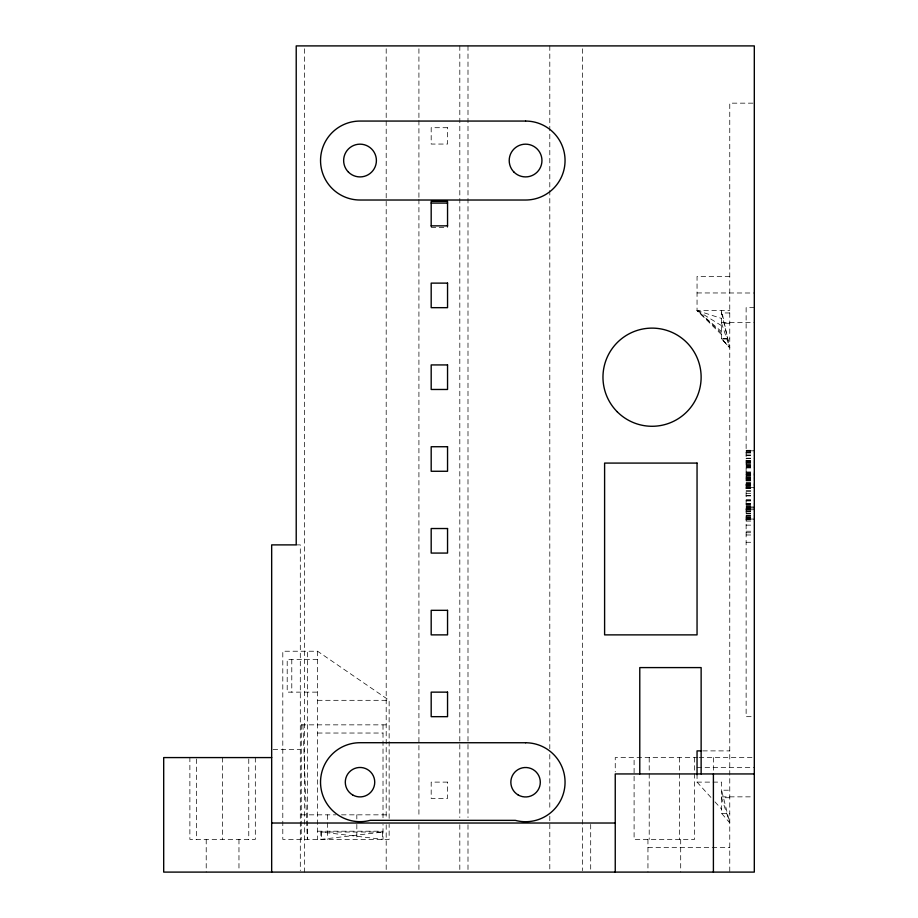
<?xml version="1.0" encoding="UTF-8"?>
<svg xmlns="http://www.w3.org/2000/svg" width="918" height="918" viewBox="0 0 918 918"><rect width="100%" height="100%" fill="white"/><g stroke="black" fill="none" stroke-linecap="round" stroke-linejoin="round"><path stroke-width="0.69" stroke-dasharray="4.59 3.44" d="M752.944 103.16L729.764 103.16L729.764 872.1M431.185 227.607L447.548 227.607M729.764 276.57L697.049 276.444L697.049 310.514L721.582 334.714M697.049 292.945L754.309 293.003M754.309 307.668L746.127 307.668L746.127 716.671L754.309 716.671M721.582 333.165L697.049 310.514L729.764 310.514M729.764 312.958L721.582 312.958L729.764 347.819L721.582 338.891L721.582 310.514L729.764 347.819L721.582 338.765L729.764 338.765M721.582 322.39L754.309 322.333M729.764 323.274L721.582 323.274L729.764 347.819L721.582 338.444M721.582 338.891L729.764 338.891M746.127 450.29L754.309 450.29M746.127 451.346L754.309 451.346M746.127 452.379L754.309 452.379M746.127 452.631L754.309 452.631M746.127 452.987L754.309 452.987M746.127 454.972L754.309 454.972M746.127 455.374L754.309 455.374M746.127 458.208L754.309 458.208M746.127 458.61L754.309 458.61M746.127 460.641L754.309 460.641M746.127 461.043L754.309 461.043M746.127 461.456L754.309 461.456M746.127 462.316L754.309 462.316M746.127 462.706L754.309 462.81M746.127 463.475L754.309 463.475M746.127 464.393L754.309 464.393M746.127 465.151L754.309 465.151M746.127 465.713L754.309 465.713M746.127 466.47L754.309 466.47M746.127 466.929L754.309 466.929M746.127 467.514L754.309 467.514M746.127 467.939L754.309 467.939M746.127 471.955L754.309 471.955M746.127 472.701L754.309 472.701M746.127 473.309L754.309 473.309M746.127 473.516L754.309 473.516M746.127 473.917L754.309 473.86M746.127 474.021L754.309 474.021M746.127 474.227L754.309 474.227M746.127 474.457L754.309 474.457M746.127 474.686L754.309 474.732M746.127 474.904L754.309 474.904M746.127 475.042L754.309 475.042M746.127 475.237L754.309 475.191M746.127 475.754L754.309 475.754M746.127 476.626L754.309 476.626M746.127 477.337L754.309 477.394M746.127 477.876L754.309 477.899M746.127 478.186L754.309 478.186M746.127 478.381L754.309 478.381M746.127 479.047L754.309 479.047M746.127 479.655L754.309 479.655M746.127 480.309L754.309 480.412M746.127 480.917L754.309 480.917M746.127 482.639L754.309 482.639M746.127 483.201L754.309 483.224M746.127 483.522L754.309 483.522M746.127 484.061L754.309 484.061M746.127 484.371L754.309 484.371M746.127 484.566L754.309 484.52M746.127 484.876L754.309 484.876M746.127 484.979L754.309 484.979M746.127 485.129L754.309 485.129M746.127 485.381L754.309 485.381M746.127 485.783L754.309 485.783M746.127 486.655L754.309 486.655M746.127 487.206L754.309 487.355L746.127 487.515M746.127 487.917L754.309 487.917M746.127 488.124L754.309 488.124M746.127 488.319L754.309 488.319M746.127 488.502L754.309 488.502M746.127 490.66L754.309 490.66M746.127 491.543L754.309 491.497M746.127 493.31L754.309 493.31M746.127 495.731L754.309 495.731M746.127 495.823L754.309 495.927M746.127 499.679L754.309 499.679M746.127 500.39L754.309 500.39M746.127 500.941L754.309 500.941M746.127 503.741L754.309 503.741M746.127 503.867L754.309 503.867M746.127 504.544L754.309 504.544M746.127 505.543L754.309 505.543M746.127 506.277L754.309 506.277M746.127 507.688L754.309 507.688M746.127 508.354L754.309 508.354M746.127 509.134L754.309 509.031M746.127 509.364L754.309 509.215M746.127 509.616L754.309 509.719L746.127 509.823M746.127 510.534L754.309 510.534M746.127 511.337L754.309 511.337M746.127 511.647L754.309 511.647M746.127 513.07L754.309 513.173M746.127 513.472L754.309 513.472M746.127 515.113L754.309 515.113M746.127 515.606L754.309 515.606M746.127 516.054L754.309 516.008M746.127 516.914L754.309 516.914M746.127 517.58L754.309 517.534M746.127 517.936L754.309 517.936M746.127 518.108L754.309 518.108M746.127 518.842L754.309 518.899M746.127 519.347L754.309 519.347M746.127 519.554L754.309 519.554M746.127 519.76L754.309 519.76M746.127 521.08L754.309 521.08M746.127 525.13L754.309 525.13M746.127 531.224L754.309 531.224M746.127 532.738L754.309 532.738M746.127 534.976L754.309 534.976M746.127 542.274L754.309 542.274M296.216 544.89L300.301 544.89L300.301 870.677M389.14 818.386L389.14 700.319L317.571 651.229L282.801 651.229L282.801 839.385L389.14 839.385L389.14 824.387M317.571 659.411L287.196 659.411L287.196 692.138L317.571 692.138M317.571 700.319L389.14 700.319M301.207 724.853L389.14 724.853M317.571 733.034L383.013 733.034M273.105 749.398L300.301 749.398M702.729 750.89L729.764 750.89M697.841 757.58L615.244 757.58L615.244 771.889M699.183 757.58L752.898 757.58M697.049 767.391L754.309 767.391M697.049 774.035L697.049 782.113L721.582 782.113L721.582 813.348L729.764 822.918L721.582 790.203L729.764 790.203M721.582 796.847L752.886 796.847M729.764 797.731L721.582 797.731L729.764 822.918M721.582 813.348L729.764 813.348M301.207 814.84L335.839 814.84M341.507 814.84L389.14 814.84M317.571 831.203L383.013 831.203M320.91 832.018L383.013 832.018L320.91 839.385L320.91 832.018L383.013 839.385L383.013 824.387M647.959 847.555L729.764 847.555M721.582 331.673L697.049 310.514L721.582 318.466M697.049 310.514L721.582 325.683M697.049 782.113L711.198 797.719M714.973 801.884L721.582 809.16M302.917 724.853L307.346 839.385L307.346 651.229M713.401 757.58L713.401 771.889M694.547 757.58L694.547 839.385L634.097 839.385L634.097 757.58M680.697 839.385L680.697 872.1M679.435 757.58L679.435 839.385M649.21 757.58L649.21 839.385M647.947 839.385L647.947 872.1M590.699 824.421L590.699 870.7M582.517 48.769L582.517 870.666M549.802 45.9L549.802 748.744M549.802 754.481L549.802 810.422M549.802 816.159L549.802 870.666M467.996 45.9L467.996 817.594M467.996 824.766L467.996 870.666M459.815 45.9L459.815 817.594M459.815 824.766L459.815 872.1M418.918 48.769L418.918 119.053M418.918 120.487L418.918 197.944M418.918 199.378L418.918 817.594M418.918 824.766L418.918 870.666M386.191 48.769L386.191 817.594M386.191 824.766L386.191 872.1M383.013 724.853L383.013 818.397M382.622 832.018L382.622 839.385M356.804 814.84L356.838 818.925M356.838 824.387L356.804 839.385M327.382 814.84L327.382 839.385M321.3 832.018L321.3 839.385M317.571 651.229L317.571 839.385M304.397 48.769L304.397 872.1M301.311 724.853L301.207 839.385M291.786 659.411L291.786 692.138M255.319 757.58L255.319 839.385L189.877 839.385L189.877 757.58M248.767 758.991L248.767 839.385M238.967 839.385L238.967 870.734M222.592 757.58L222.592 839.385M206.217 839.385L206.217 872.1M196.418 758.991L196.418 839.385M447.548 127.705L431.185 127.705L431.185 144.057L447.548 144.057L447.548 127.705M754.309 450.818L746.127 450.807L754.309 450.853M754.309 506.977L746.127 506.977L754.309 507.08M754.309 507.998L746.127 507.998L754.309 508.044M754.309 519.06L746.127 519.049L754.309 519.152M447.548 782.113L431.185 782.113L431.185 798.476L447.548 798.476L447.548 782.113"/><path stroke-width="1.38" d="M431.185 203.073L447.548 203.073M431.185 225.862L447.548 225.862M701.306 750.89L697.049 750.89L697.049 774.758M271.671 757.58L163.691 757.58L163.691 872.1L754.309 872.1L754.309 45.9L296.216 45.9L296.216 544.89L271.671 544.89L271.671 872.1M754.309 773.943L615.244 773.943L615.244 872.1M271.671 823.021L615.244 823.021M713.401 773.943L713.401 872.1M701.134 773.943L701.134 667.593L639.777 667.593L639.777 773.943M447.548 226.241L447.548 201.329L431.185 201.329L431.185 226.241M525.578 121.061L360.017 121.061A39.474 39.474 0 0 0 320.543 160.535A39.474 39.474 0 0 0 360.017 200.021L525.578 200.021A39.474 39.474 0 0 0 565.052 160.535A39.474 39.474 0 0 0 525.578 121.061M447.548 283.123L431.185 283.123L431.185 307.668L447.548 307.668L447.548 283.123M447.548 364.928L431.185 364.928L431.185 389.473L447.548 389.473L447.548 364.928M447.548 446.733L431.185 446.733L431.185 471.267L447.548 471.267L447.548 446.733M697.049 463.085L604.606 463.085L604.606 634.877L697.049 634.877L697.049 463.085M447.548 528.527L431.185 528.527L431.185 553.072L447.548 553.072L447.548 528.527M447.548 610.332L431.185 610.332L431.185 634.877L447.548 634.877L447.548 610.332M447.548 692.138L431.185 692.138L431.185 716.671L447.548 716.671L447.548 692.138M525.578 742.754L360.017 742.708A39.474 39.474 0 0 0 320.875 787.346A39.474 39.474 0 0 0 370.241 820.325L515.354 820.371A39.474 39.474 0 0 0 564.719 787.392A39.474 39.474 0 0 0 525.578 742.754M352.661 794.942A14.722 14.722 0 0 0 374.739 782.193A14.722 14.722 0 0 0 352.661 769.433A14.722 14.722 0 0 0 352.661 794.942M348.438 172.114A16.375 16.375 0 0 0 375.841 164.781A16.375 16.375 0 0 0 355.782 144.723A16.375 16.375 0 0 0 348.438 172.114M617.344 411.907A49.079 49.079 0 0 0 699.459 389.898A49.079 49.079 0 0 0 639.353 329.791A49.079 49.079 0 0 0 617.344 411.907M514 172.114A16.375 16.375 0 0 0 541.39 164.781A16.375 16.375 0 0 0 521.332 144.723A16.375 16.375 0 0 0 514 172.114M518.211 794.988A14.722 14.722 0 0 0 540.3 782.239A14.722 14.722 0 0 0 518.211 769.479A14.722 14.722 0 0 0 518.211 794.988"/></g></svg>
